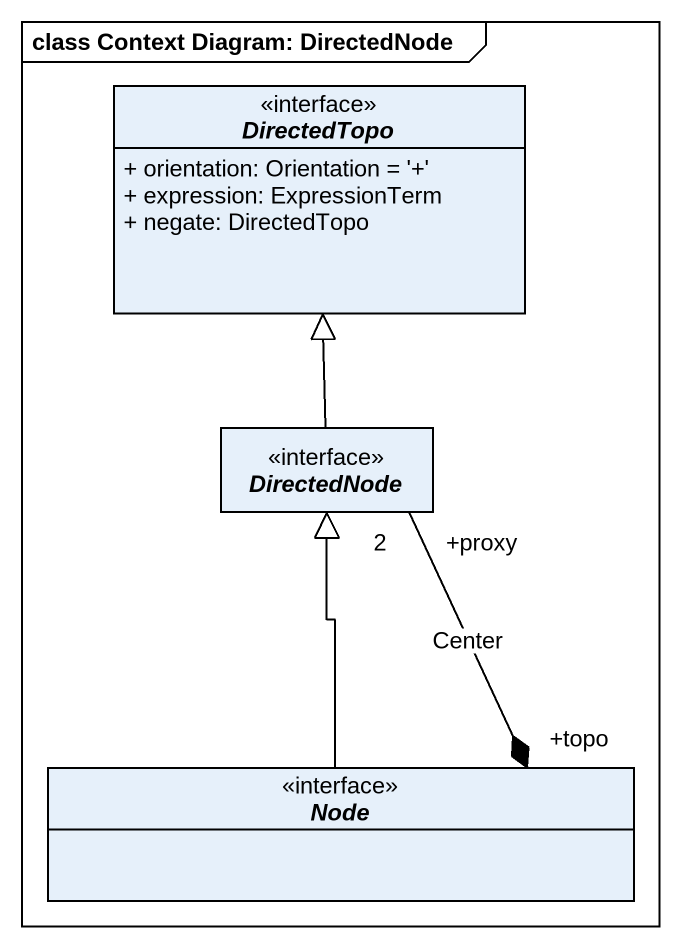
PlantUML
@startuml
mainframe class Context Diagram: DirectedNode
hide circle
hide empty members
skinparam classAttributeIconSize 0
interface DirectedTopo {
  + orientation: Orientation = '+'
  + expression: ExpressionTerm
  + negate: DirectedTopo
}
interface DirectedNode
interface "Node" as Node_
DirectedNode -up-|> DirectedTopo
DirectedNode "+proxy\n2" --* "+topo" Node_ : Center
Node_ -up-|> DirectedNode
@enduml
